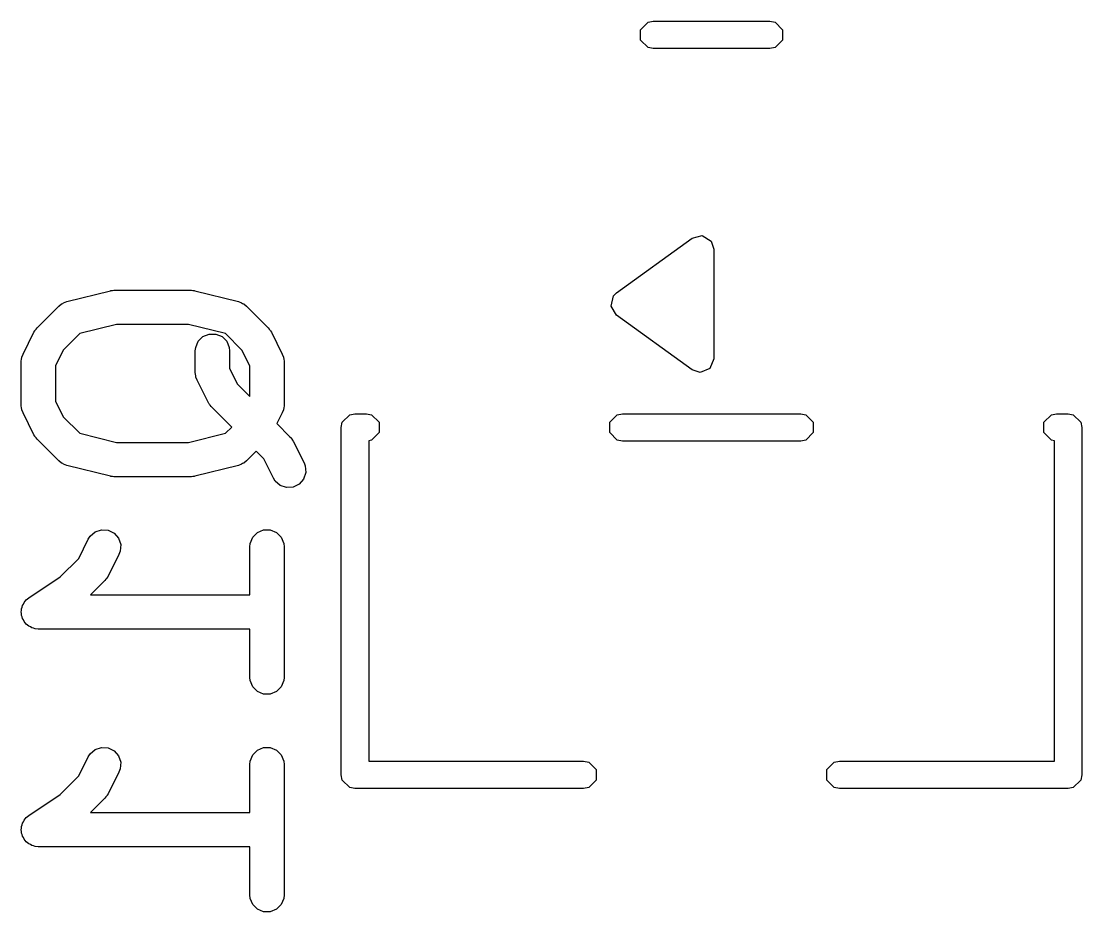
# Model space of a CAD drawing. Header units: inches. Extents: x 1.47 to 5.17, y -6.85 to -1.2.
# Drawn here: x 3.9559 to 4.1386, y -6.0378 to -5.8844 of the extents above; entities that cross this region are included whole.
import ezdxf

# ---------------------------------------------------------------- set-up
doc = ezdxf.new("R2010")
doc.units = ezdxf.units.IN
doc.header["$MEASUREMENT"] = 0
doc.layers.add('B.Silkscreen', color=31, linetype='CONTINUOUS', true_color=0xe8b2a7)

msp = doc.modelspace()

# ---------------------------------------------------------------- linework, layer by layer
at = {"layer": 'B.Silkscreen', "linetype": 'CONTINUOUS'}
for p, q in [((4.06259, -5.88581), (4.06387, -5.88453)), ((4.06259, -5.88762), (4.06259, -5.88581)), ((4.06387, -5.88453), (4.06477, -5.88435)), ((4.06477, -5.88435), (4.08483, -5.88435)), ((4.08483, -5.88435), (4.08574, -5.88453)), ((4.08574, -5.88453), (4.08701, -5.88581)), ((4.08701, -5.88581), (4.08701, -5.88762)), ((4.06387, -5.88889), (4.06259, -5.88762)), ((4.08701, -5.88762), (4.08574, -5.88889)), ((4.06477, -5.88907), (4.06387, -5.88889)), ((4.08483, -5.88907), (4.06477, -5.88907)), ((4.08574, -5.88889), (4.08483, -5.88907)), ((4.05845, -5.93116), (4.07145, -5.92171)), ((4.07145, -5.92171), (4.0732, -5.92129)), ((4.0732, -5.92129), (4.07475, -5.92223)), ((4.07475, -5.92223), (4.0752, -5.92362)), ((4.0752, -5.92362), (4.0752, -5.94252)), ((3.96376, -5.93264), (3.97126, -5.93077)), ((3.97126, -5.93077), (3.97136, -5.93075)), ((3.97136, -5.93075), (3.9714, -5.93074)), ((3.9714, -5.93074), (3.97162, -5.93072)), ((3.97162, -5.93072), (3.97183, -5.93068)), ((3.97183, -5.93068), (3.97187, -5.93069)), ((3.97187, -5.93069), (3.97197, -5.93068)), ((3.97197, -5.93068), (3.9851, -5.93068)), ((3.9851, -5.93068), (3.9852, -5.93069)), ((3.9852, -5.93069), (3.98524, -5.93068)), ((3.98524, -5.93068), (3.98546, -5.93072)), ((3.98546, -5.93072), (3.98567, -5.93074)), ((3.98567, -5.93074), (3.98571, -5.93075)), ((3.98571, -5.93075), (3.98581, -5.93077)), ((3.98581, -5.93077), (3.99331, -5.93264)), ((4.05751, -5.93344), (4.05793, -5.93168)), ((4.05793, -5.93168), (4.05845, -5.93116)), ((3.95864, -5.93717), (3.96239, -5.93342)), ((3.96239, -5.93342), (3.96283, -5.93305)), ((3.96283, -5.93305), (3.96304, -5.93297)), ((3.96304, -5.93297), (3.96321, -5.93284)), ((3.96321, -5.93284), (3.96376, -5.93264)), ((3.99331, -5.93264), (3.99386, -5.93284)), ((3.99386, -5.93284), (3.99403, -5.93297)), ((3.99403, -5.93297), (3.99424, -5.93305)), ((3.99424, -5.93305), (3.99468, -5.93342)), ((3.99468, -5.93342), (3.99843, -5.93717)), ((4.05845, -5.93498), (4.05751, -5.93344)), ((4.07145, -5.94443), (4.05845, -5.93498)), ((3.95845, -5.9374), (3.95864, -5.93717)), ((3.97234, -5.93659), (3.96598, -5.93817)), ((3.98473, -5.93659), (3.97234, -5.93659)), ((3.99109, -5.93817), (3.98473, -5.93659)), ((3.99843, -5.93717), (3.99862, -5.9374)), ((3.95621, -5.94169), (3.95808, -5.93794)), ((3.95808, -5.93794), (3.95824, -5.93769)), ((3.95824, -5.93769), (3.95827, -5.93762)), ((3.95827, -5.93762), (3.95834, -5.93754)), ((3.95834, -5.93754), (3.95839, -5.93745)), ((3.95839, -5.93745), (3.95845, -5.9374)), ((3.96598, -5.93817), (3.96315, -5.94101)), ((3.98639, -5.93949), (3.98721, -5.93868)), ((3.98721, -5.93868), (3.98827, -5.93824)), ((3.98827, -5.93824), (3.98942, -5.93824)), ((3.98942, -5.93824), (3.99049, -5.93868)), ((3.99049, -5.93868), (3.9913, -5.93949)), ((3.99392, -5.94101), (3.99109, -5.93817)), ((3.99862, -5.9374), (3.99868, -5.93745)), ((3.99868, -5.93745), (3.99873, -5.93754)), ((3.99873, -5.93754), (3.9988, -5.93762)), ((3.9988, -5.93762), (3.99883, -5.93769)), ((3.99883, -5.93769), (3.99899, -5.93794)), ((3.99899, -5.93794), (4.00086, -5.94169)), ((3.98589, -5.94113), (3.98595, -5.94056)), ((3.98595, -5.94056), (3.98639, -5.93949)), ((3.9913, -5.93949), (3.99174, -5.94056)), ((3.99174, -5.94056), (3.9918, -5.94113)), ((3.9559, -5.94301), (3.95596, -5.94243)), ((3.95596, -5.94243), (3.956, -5.94233)), ((3.956, -5.94223), (3.95621, -5.94169)), ((3.956, -5.94233), (3.956, -5.94223)), ((3.96315, -5.94101), (3.9618, -5.9437)), ((3.98589, -5.94488), (3.98589, -5.94113)), ((3.9918, -5.94113), (3.9918, -5.94418)), ((3.99527, -5.9437), (3.99392, -5.94101)), ((4.00086, -5.94169), (4.00107, -5.94223)), ((4.00107, -5.94223), (4.00108, -5.94233)), ((4.00108, -5.94233), (4.00112, -5.94243)), ((4.00112, -5.94243), (4.00117, -5.94301)), ((4.0752, -5.94252), (4.0745, -5.94419)), ((3.9559, -5.95051), (3.9559, -5.94301)), ((3.9618, -5.9437), (3.9618, -5.94981)), ((3.9918, -5.94418), (3.99315, -5.94688)), ((3.99527, -5.949), (3.99527, -5.9437)), ((4.00117, -5.94301), (4.00117, -5.95051)), ((4.07283, -5.94488), (4.07145, -5.94443)), ((4.0745, -5.94419), (4.07283, -5.94488)), ((3.98595, -5.94546), (3.98589, -5.94488)), ((3.98599, -5.94556), (3.98595, -5.94546)), ((3.986, -5.94566), (3.98599, -5.94556)), ((3.98621, -5.9462), (3.986, -5.94566)), ((3.98808, -5.94995), (3.98621, -5.9462)), ((3.99315, -5.94688), (3.99527, -5.949)), ((3.9618, -5.94981), (3.96315, -5.95251)), ((3.98824, -5.9502), (3.98808, -5.94995)), ((3.95596, -5.95108), (3.9559, -5.95051)), ((3.956, -5.95118), (3.95596, -5.95108)), ((3.956, -5.95129), (3.956, -5.95118)), ((3.95621, -5.95183), (3.956, -5.95129)), ((3.95808, -5.95558), (3.95621, -5.95183)), ((3.98827, -5.95027), (3.98824, -5.9502)), ((3.98833, -5.95035), (3.98827, -5.95027)), ((3.98839, -5.95044), (3.98833, -5.95035)), ((3.98845, -5.95049), (3.98839, -5.95044)), ((3.98863, -5.95072), (3.98845, -5.95049)), ((3.99217, -5.95426), (3.98863, -5.95072)), ((4.00086, -5.95183), (3.99994, -5.95367)), ((4.00107, -5.95129), (4.00086, -5.95183)), ((4.00108, -5.95118), (4.00107, -5.95129)), ((4.00112, -5.95108), (4.00108, -5.95118)), ((4.00117, -5.95051), (4.00112, -5.95108)), ((3.96315, -5.95251), (3.96598, -5.95534)), ((3.99994, -5.95367), (4.00218, -5.95592)), ((4.01102, -5.95433), (4.0112, -5.95343)), ((4.0112, -5.95343), (4.01248, -5.95215)), ((4.01248, -5.95215), (4.01339, -5.95197)), ((4.01339, -5.95197), (4.01535, -5.95197)), ((4.01535, -5.95197), (4.01626, -5.95215)), ((4.01626, -5.95215), (4.01754, -5.95343)), ((4.01754, -5.95343), (4.01754, -5.95523)), ((4.05727, -5.95343), (4.05854, -5.95215)), ((4.05727, -5.95523), (4.05727, -5.95343)), ((4.05854, -5.95215), (4.05945, -5.95197)), ((4.05945, -5.95197), (4.09016, -5.95197)), ((4.09016, -5.95197), (4.09106, -5.95215)), ((4.09106, -5.95215), (4.09234, -5.95343)), ((4.09234, -5.95343), (4.09234, -5.95523)), ((4.13207, -5.95343), (4.13335, -5.95215)), ((4.13207, -5.95523), (4.13207, -5.95343)), ((4.13335, -5.95215), (4.13425, -5.95197)), ((4.13425, -5.95197), (4.13622, -5.95197)), ((4.13622, -5.95197), (4.13712, -5.95215)), ((4.13712, -5.95215), (4.1384, -5.95343)), ((4.1384, -5.95343), (4.13858, -5.95433)), ((3.96598, -5.95534), (3.97234, -5.95693)), ((3.98473, -5.95693), (3.99109, -5.95534)), ((3.99109, -5.95534), (3.99217, -5.95426)), ((4.01102, -6.01417), (4.01102, -5.95433)), ((4.01754, -5.95523), (4.01626, -5.95651)), ((4.05854, -5.95651), (4.05727, -5.95523)), ((4.09234, -5.95523), (4.09106, -5.95651)), ((4.13335, -5.95651), (4.13207, -5.95523)), ((4.13858, -5.95433), (4.13858, -6.01417)), ((3.95824, -5.95582), (3.95808, -5.95558)), ((3.95827, -5.9559), (3.95824, -5.95582)), ((3.95834, -5.95598), (3.95827, -5.9559)), ((3.95839, -5.95607), (3.95834, -5.95598)), ((3.95845, -5.95612), (3.95839, -5.95607)), ((3.95864, -5.95634), (3.95845, -5.95612)), ((3.96239, -5.96009), (3.95864, -5.95634)), ((3.97234, -5.95693), (3.98473, -5.95693)), ((4.00218, -5.95592), (4.00237, -5.95614)), ((4.00237, -5.95614), (4.00243, -5.95619)), ((4.00243, -5.95619), (4.00248, -5.95628)), ((4.00248, -5.95628), (4.00255, -5.95636)), ((4.00255, -5.95636), (4.00258, -5.95644)), ((4.00258, -5.95644), (4.00274, -5.95668)), ((4.00274, -5.95668), (4.00461, -5.96043)), ((4.01626, -5.95651), (4.01575, -5.95661)), ((4.01575, -5.95661), (4.01575, -6.01181)), ((4.05945, -5.95669), (4.05854, -5.95651)), ((4.09016, -5.95669), (4.05945, -5.95669)), ((4.09106, -5.95651), (4.09016, -5.95669)), ((4.13386, -5.95661), (4.13335, -5.95651)), ((4.13386, -6.01181), (4.13386, -5.95661)), ((3.99635, -5.95843), (3.99468, -5.96009)), ((3.99767, -5.95975), (3.99635, -5.95843)), ((3.96283, -5.96046), (3.96239, -5.96009)), ((3.96304, -5.96054), (3.96283, -5.96046)), ((3.96321, -5.96068), (3.96304, -5.96054)), ((3.96376, -5.96087), (3.96321, -5.96068)), ((3.97126, -5.96274), (3.96376, -5.96087)), ((3.99331, -5.96087), (3.98581, -5.96274)), ((3.99386, -5.96068), (3.99331, -5.96087)), ((3.99403, -5.96054), (3.99386, -5.96068)), ((3.99424, -5.96046), (3.99403, -5.96054)), ((3.99468, -5.96009), (3.99424, -5.96046)), ((3.99933, -5.96308), (3.99767, -5.95975)), ((4.00461, -5.96043), (4.00482, -5.96097)), ((4.00482, -5.96097), (4.0049, -5.96212)), ((3.97136, -5.96276), (3.97126, -5.96274)), ((3.9714, -5.96278), (3.97136, -5.96276)), ((3.97162, -5.9628), (3.9714, -5.96278)), ((3.97183, -5.96283), (3.97162, -5.9628)), ((3.98546, -5.9628), (3.98524, -5.96283)), ((3.98567, -5.96278), (3.98546, -5.9628)), ((3.98571, -5.96276), (3.98567, -5.96278)), ((3.98581, -5.96274), (3.98571, -5.96276)), ((4.0049, -5.96212), (4.00454, -5.96322)), ((3.97187, -5.96282), (3.97183, -5.96283)), ((3.97197, -5.96283), (3.97187, -5.96282)), ((3.9851, -5.96283), (3.97197, -5.96283)), ((3.9852, -5.96282), (3.9851, -5.96283)), ((3.98524, -5.96283), (3.9852, -5.96282)), ((3.99964, -5.96357), (3.99933, -5.96308)), ((4.00051, -5.96432), (3.99964, -5.96357)), ((4.0016, -5.96468), (4.00051, -5.96432)), ((4.00275, -5.9646), (4.0016, -5.96468)), ((4.00378, -5.96409), (4.00275, -5.9646)), ((4.00454, -5.96322), (4.00378, -5.96409)), ((3.96864, -5.97231), (3.96973, -5.97195)), ((3.96973, -5.97195), (3.97088, -5.97203)), ((3.9658, -5.97688), (3.96746, -5.97356)), ((3.96746, -5.97356), (3.96777, -5.97307)), ((3.96777, -5.97307), (3.96864, -5.97231)), ((3.97088, -5.97203), (3.97191, -5.97255)), ((3.97191, -5.97255), (3.97266, -5.97342)), ((3.97266, -5.97342), (3.97303, -5.97451)), ((3.99533, -5.9743), (3.99577, -5.97324)), ((3.99577, -5.97324), (3.99658, -5.97242)), ((3.99658, -5.97242), (3.99765, -5.97198)), ((3.99765, -5.97198), (3.9988, -5.97198)), ((3.9988, -5.97198), (3.99986, -5.97242)), ((3.99986, -5.97242), (4.00068, -5.97324)), ((4.00068, -5.97324), (4.00112, -5.9743)), ((3.97303, -5.97451), (3.97295, -5.97566)), ((3.99527, -5.97488), (3.99533, -5.9743)), ((3.99527, -5.98317), (3.99527, -5.97488)), ((4.00112, -5.9743), (4.00117, -5.97488)), ((4.00117, -5.97488), (4.00117, -5.99738)), ((3.96259, -5.98008), (3.9658, -5.97688)), ((3.97274, -5.9762), (3.97087, -5.97995)), ((3.97295, -5.97566), (3.97274, -5.9762)), ((3.95721, -5.98367), (3.96259, -5.98008)), ((3.97031, -5.98072), (3.96785, -5.98317)), ((3.9705, -5.98049), (3.97031, -5.98072)), ((3.97056, -5.98044), (3.9705, -5.98049)), ((3.97061, -5.98035), (3.97056, -5.98044)), ((3.97068, -5.98027), (3.97061, -5.98035)), ((3.97071, -5.9802), (3.97068, -5.98027)), ((3.97087, -5.97995), (3.97071, -5.9802)), ((3.95629, -5.98475), (3.9564, -5.98449)), ((3.9564, -5.98449), (3.9566, -5.98428)), ((3.9566, -5.98428), (3.95677, -5.98404)), ((3.95677, -5.98404), (3.95721, -5.98367)), ((3.95721, -5.98367), (3.95721, -5.98367)), ((3.95721, -5.98367), (3.95721, -5.98367)), ((3.95721, -5.98367), (3.95721, -5.98367)), ((3.96785, -5.98317), (3.99527, -5.98317)), ((3.9559, -5.98612), (3.95596, -5.98584)), ((3.95596, -5.98641), (3.9559, -5.98612)), ((3.95596, -5.98555), (3.95607, -5.98528)), ((3.95596, -5.98584), (3.95596, -5.98555)), ((3.95596, -5.9867), (3.95596, -5.98641)), ((3.95607, -5.98528), (3.95612, -5.98499)), ((3.95612, -5.98499), (3.95629, -5.98475)), ((3.95607, -5.98697), (3.95596, -5.9867)), ((3.95612, -5.98725), (3.95607, -5.98697)), ((3.95628, -5.9875), (3.95612, -5.98725)), ((3.9564, -5.98777), (3.95628, -5.9875)), ((3.9566, -5.98797), (3.9564, -5.98777)), ((3.95676, -5.98821), (3.9566, -5.98797)), ((3.957, -5.98838), (3.95676, -5.98821)), ((3.95721, -5.98858), (3.957, -5.98838)), ((3.95748, -5.98869), (3.95721, -5.98858)), ((3.95772, -5.98885), (3.95748, -5.98869)), ((3.958, -5.98891), (3.95772, -5.98885)), ((3.95828, -5.98902), (3.958, -5.98891)), ((3.95884, -5.98908), (3.95828, -5.98902)), ((3.95885, -5.98908), (3.95884, -5.98908)), ((3.99527, -5.98908), (3.95885, -5.98908)), ((3.95885, -5.98908), (3.95885, -5.98908)), ((3.95885, -5.98908), (3.95885, -5.98908)), ((3.99527, -5.99738), (3.99527, -5.98908)), ((3.99533, -5.99795), (3.99527, -5.99738)), ((4.00117, -5.99738), (4.00112, -5.99795)), ((3.99577, -5.99902), (3.99533, -5.99795)), ((3.99658, -5.99983), (3.99577, -5.99902)), ((4.00068, -5.99902), (3.99986, -5.99983)), ((4.00112, -5.99795), (4.00068, -5.99902)), ((3.99765, -6.00027), (3.99658, -5.99983)), ((3.9988, -6.00027), (3.99765, -6.00027)), ((3.99986, -5.99983), (3.9988, -6.00027)), ((3.96777, -6.01056), (3.96864, -6.00981)), ((3.96864, -6.00981), (3.96973, -6.00944)), ((3.96973, -6.00944), (3.97088, -6.00953)), ((3.97088, -6.00953), (3.97191, -6.01004)), ((3.97191, -6.01004), (3.97266, -6.01091)), ((3.99577, -6.01073), (3.99658, -6.00992)), ((3.99658, -6.00992), (3.99765, -6.00948)), ((3.99765, -6.00948), (3.9988, -6.00948)), ((3.9988, -6.00948), (3.99986, -6.00992)), ((3.99986, -6.00992), (4.00068, -6.01073)), ((3.9658, -6.01437), (3.96746, -6.01105)), ((3.96746, -6.01105), (3.96777, -6.01056)), ((3.97266, -6.01091), (3.97303, -6.012)), ((3.97303, -6.012), (3.97295, -6.01315)), ((3.99527, -6.01237), (3.99533, -6.0118)), ((3.99533, -6.0118), (3.99577, -6.01073)), ((4.00068, -6.01073), (4.00112, -6.0118)), ((4.00112, -6.0118), (4.00117, -6.01237)), ((4.01575, -6.01181), (4.05276, -6.01181)), ((4.05276, -6.01181), (4.05366, -6.01199)), ((4.05366, -6.01199), (4.05494, -6.01327)), ((4.09467, -6.01327), (4.09595, -6.01199)), ((4.09595, -6.01199), (4.09685, -6.01181)), ((4.09685, -6.01181), (4.13386, -6.01181)), ((3.97274, -6.01369), (3.97087, -6.01744)), ((3.97295, -6.01315), (3.97274, -6.01369)), ((3.99527, -6.02067), (3.99527, -6.01237)), ((4.00117, -6.01237), (4.00117, -6.03487)), ((4.05494, -6.01327), (4.05494, -6.01508)), ((4.09467, -6.01508), (4.09467, -6.01327)), ((3.96259, -6.01758), (3.9658, -6.01437)), ((4.0112, -6.01508), (4.01102, -6.01417)), ((4.01248, -6.01636), (4.0112, -6.01508)), ((4.05494, -6.01508), (4.05366, -6.01636)), ((4.09595, -6.01636), (4.09467, -6.01508)), ((4.1384, -6.01508), (4.13712, -6.01636)), ((4.13858, -6.01417), (4.1384, -6.01508)), ((3.95721, -6.02117), (3.96259, -6.01758)), ((3.97087, -6.01744), (3.97071, -6.01769)), ((4.01339, -6.01654), (4.01248, -6.01636)), ((4.05276, -6.01654), (4.01339, -6.01654)), ((4.05366, -6.01636), (4.05276, -6.01654)), ((4.09685, -6.01654), (4.09595, -6.01636)), ((4.13622, -6.01654), (4.09685, -6.01654)), ((4.13712, -6.01636), (4.13622, -6.01654)), ((3.97031, -6.01821), (3.96785, -6.02067)), ((3.9705, -6.01798), (3.97031, -6.01821)), ((3.97056, -6.01793), (3.9705, -6.01798)), ((3.97061, -6.01784), (3.97056, -6.01793)), ((3.97068, -6.01776), (3.97061, -6.01784)), ((3.97071, -6.01769), (3.97068, -6.01776)), ((3.95677, -6.02153), (3.95721, -6.02117)), ((3.95721, -6.02117), (3.95721, -6.02117)), ((3.95721, -6.02117), (3.95721, -6.02117)), ((3.95721, -6.02117), (3.95721, -6.02117)), ((3.96785, -6.02067), (3.99527, -6.02067)), ((3.95596, -6.02305), (3.95607, -6.02278)), ((3.95596, -6.02334), (3.95596, -6.02305)), ((3.95607, -6.02278), (3.95612, -6.02249)), ((3.95612, -6.02249), (3.95629, -6.02225)), ((3.95629, -6.02225), (3.9564, -6.02198)), ((3.9564, -6.02198), (3.9566, -6.02177)), ((3.9566, -6.02177), (3.95677, -6.02153)), ((3.9559, -6.02362), (3.95596, -6.02334)), ((3.95596, -6.02391), (3.9559, -6.02362)), ((3.95596, -6.0242), (3.95596, -6.02391)), ((3.95607, -6.02447), (3.95596, -6.0242)), ((3.95612, -6.02475), (3.95607, -6.02447)), ((3.95628, -6.02499), (3.95612, -6.02475)), ((3.9564, -6.02526), (3.95628, -6.02499)), ((3.9566, -6.02547), (3.9564, -6.02526)), ((3.95676, -6.02571), (3.9566, -6.02547)), ((3.957, -6.02587), (3.95676, -6.02571)), ((3.95721, -6.02608), (3.957, -6.02587)), ((3.95748, -6.02619), (3.95721, -6.02608)), ((3.95772, -6.02635), (3.95748, -6.02619)), ((3.958, -6.02641), (3.95772, -6.02635)), ((3.95828, -6.02652), (3.958, -6.02641)), ((3.95884, -6.02657), (3.95828, -6.02652)), ((3.95885, -6.02657), (3.95884, -6.02657)), ((3.99527, -6.02657), (3.95885, -6.02657)), ((3.95885, -6.02657), (3.95885, -6.02657)), ((3.95885, -6.02657), (3.95885, -6.02657)), ((3.99527, -6.03487), (3.99527, -6.02657)), ((3.99533, -6.03545), (3.99527, -6.03487)), ((3.99577, -6.03651), (3.99533, -6.03545)), ((4.00112, -6.03545), (4.00068, -6.03651)), ((4.00117, -6.03487), (4.00112, -6.03545)), ((3.99658, -6.03733), (3.99577, -6.03651)), ((3.99765, -6.03777), (3.99658, -6.03733)), ((3.99986, -6.03733), (3.9988, -6.03777)), ((4.00068, -6.03651), (3.99986, -6.03733)), ((3.9988, -6.03777), (3.99765, -6.03777))]:
    msp.add_line(p, q, dxfattribs=at)

doc.saveas('drawing.dxf')
